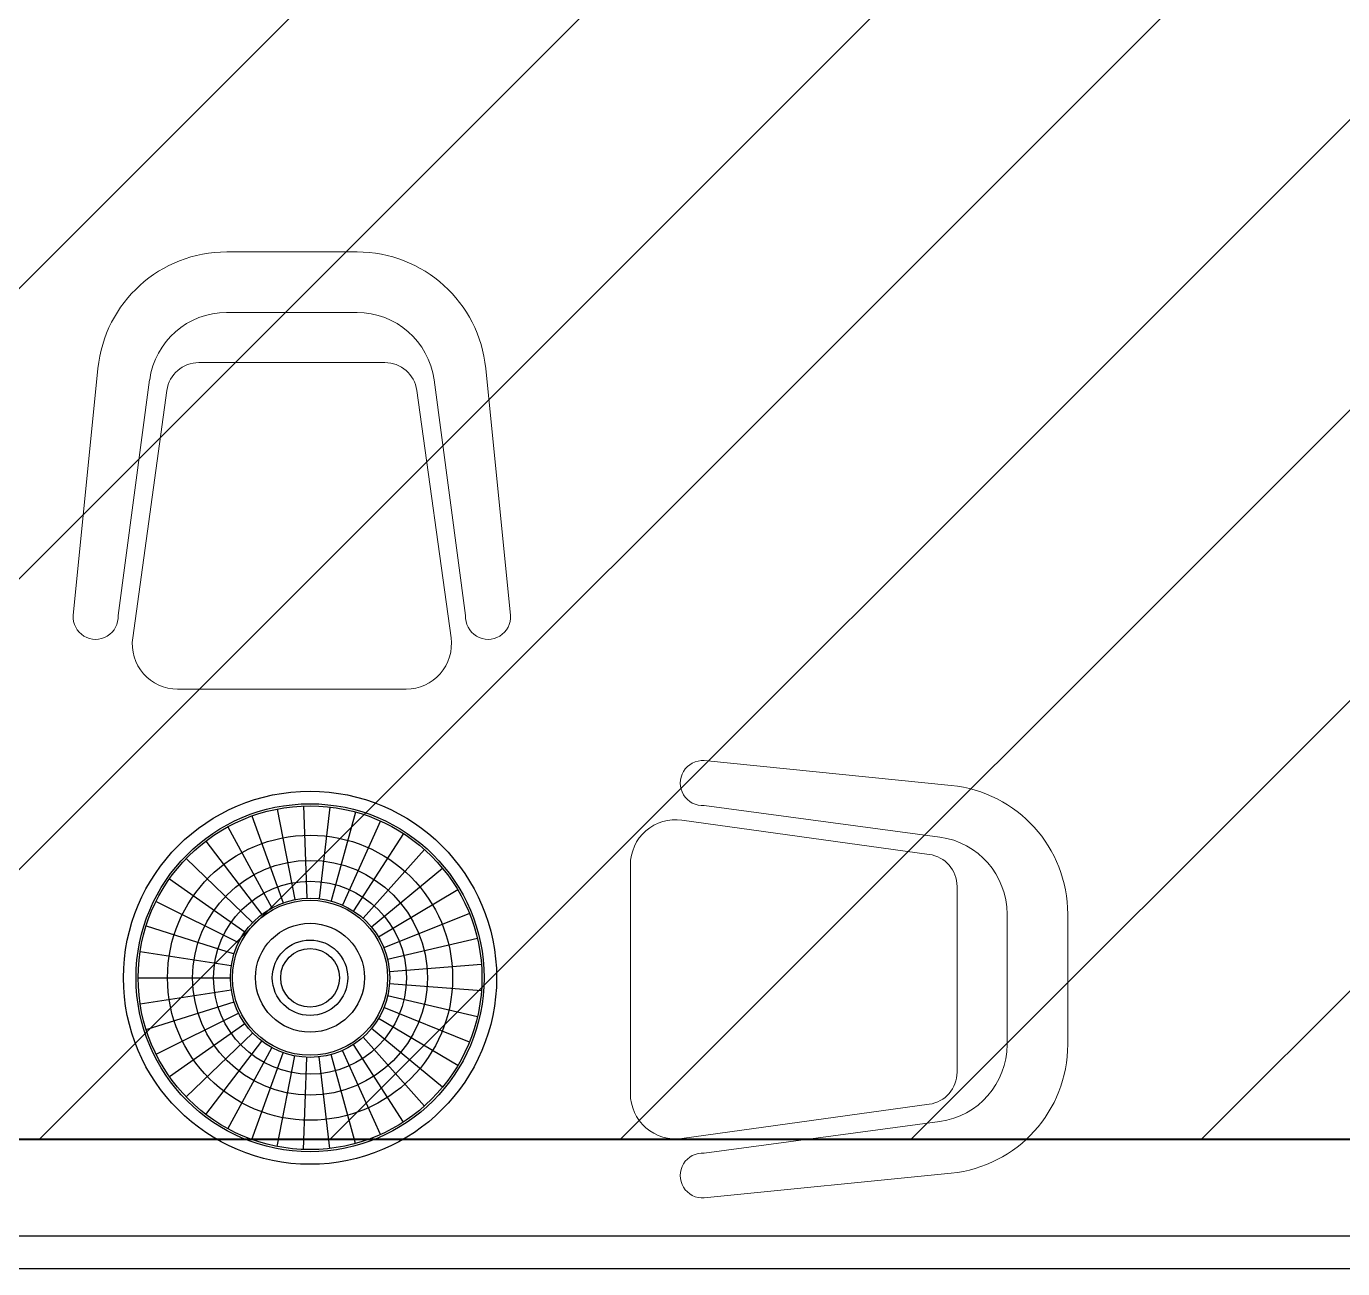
# Model space of a CAD drawing. Header units: millimetres. Extents: x 567392 to 582402, y 4512800 to 4518063.
# Drawn here: x 569327.1 to 569530.6, y 4512956.5 to 4513148.5 of the extents above; entities that cross this region are included whole.
import ezdxf

# ---------------------------------------------------------------- set-up
doc = ezdxf.new("R2010")
doc.units = ezdxf.units.MM
for name, color, linetype, lineweight in [('A-STRC-01', 2, 'Continuous', 40), ('a_8', 8, 'Continuous', 0), ('PENCERE', 140, 'Continuous', 25)]:
    doc.layers.add(name, color=color, linetype=linetype, lineweight=lineweight)
for name, color, linetype in [('ELK', 40, 'Continuous'), ('MOB', 43, 'Continuous'), ('TAR', 9, 'Continuous')]:
    doc.layers.add(name, color=color, linetype=linetype)
doc.layers.add('tefris', color=7, linetype='Continuous', lineweight=13, true_color=0x474747)

# ---------------------------------------------------------------- blocks, each defined once
blk = doc.blocks.new('4348-16')
at = {"layer": 'MOB'}
blk.add_circle((0, 0), 44.5, dxfattribs=at)
at = {"layer": 'TAR'}
for p, q in [((0, 41), (0, 19)), ((-12.37, 39.09), (-5.73, 18.11)), ((-6.26, 40.52), (-2.9, 18.78)), ((6.26, 40.52), (2.9, 18.78)), ((12.37, 39.09), (5.73, 18.11)), ((-18.19, 36.74), (-8.43, 17.03)), ((18.19, 36.74), (8.43, 17.03)), ((-23.59, 33.54), (-10.93, 15.54)), ((23.59, 33.54), (10.93, 15.54)), ((-28.43, 29.54), (-13.18, 13.69)), ((28.43, 29.54), (13.18, 13.69)), ((-32.61, 24.86), (-15.11, 11.52)), ((32.61, 24.86), (15.11, 11.52)), ((-36.02, 19.59), (-16.69, 9.08)), ((36.02, 19.59), (16.69, 9.08)), ((-38.59, 13.86), (-17.88, 6.42)), ((38.59, 13.86), (17.88, 6.42)), ((-40.25, 7.81), (-18.65, 3.62)), ((40.25, 7.81), (18.65, 3.62)), ((-40.97, 1.57), (-18.99, 0.73)), ((40.97, 1.57), (18.99, 0.73)), ((-40.73, -4.7), (-18.87, -2.18)), ((40.73, -4.7), (18.87, -2.18)), ((-39.53, -10.86), (-18.32, -5.03)), ((39.53, -10.86), (18.32, -5.03)), ((-37.41, -16.77), (-17.34, -7.77)), ((37.41, -16.77), (17.34, -7.77)), ((-34.41, -22.29), (-15.95, -10.33)), ((34.41, -22.29), (15.95, -10.33)), ((-30.61, -27.28), (-14.18, -12.64)), ((-26.09, -31.63), (-12.09, -14.66)), ((26.09, -31.63), (12.09, -14.66)), ((30.61, -27.28), (14.18, -12.64)), ((-20.95, -35.24), (-9.71, -16.33)), ((-15.33, -38.03), (-7.1, -17.62)), ((-9.34, -39.92), (-4.33, -18.5)), ((9.34, -39.92), (4.33, -18.5)), ((15.33, -38.03), (7.1, -17.62)), ((20.95, -35.24), (9.71, -16.33)), ((-3.14, -40.88), (-1.45, -18.94)), ((3.14, -40.88), (1.45, -18.94))]:
    blk.add_line(p, q, dxfattribs=at)
for radius in [41.5, 41, 34, 28, 23, 19, 18.5, 13, 9, 7]:
    blk.add_circle((0, 0), radius, dxfattribs=at)
blk = doc.blocks.new('KLA')
at = {"layer": 'tefris'}
for p, q in [((0, 0.676), (-0.1007, 0.676)), ((0, 0.676), (0.1007, 0.676)), ((0.003, 0.5823), (-0.1008, 0.5823)), ((-0.003, 0.5823), (0.1008, 0.5823)), ((-0.338, 0.114), (-0.2997, 0.496)), ((-0.1436, 0.505), (0, 0.505)), ((0.1436, 0.505), (0, 0.505)), ((0.338, 0.114), (0.2997, 0.496)), ((-0.2686, 0.114), (-0.2198, 0.4783)), ((0.2686, 0.114), (0.2198, 0.4783)), ((-0.246, 0.0796), (-0.1931, 0.4618)), ((0.246, 0.0796), (0.1931, 0.4618)), ((-0.1767, 0), (0.1767, 0))]:
    blk.add_line(p, q, dxfattribs=at)
for centre, radius, start, end in [((-0.1007, 0.476), 0.2, 90, 174.2721), ((0.1007, 0.476), 0.2, 5.7279, 90), ((-0.1008, 0.4623), 0.12, 90, 172.3616), ((0.1008, 0.4623), 0.12, 7.6384, 90), ((-0.1436, 0.455), 0.05, 90, 172.113), ((0.1436, 0.455), 0.05, 7.887, 90), ((-0.3033, 0.1119), 0.0348, 176.4222, 3.5778), ((0.3033, 0.1119), 0.0348, 176.4222, 3.5778), ((-0.1767, 0.07), 0.07, 172.113, 270), ((0.1767, 0.07), 0.07, 270, 7.887)]:
    blk.add_arc(centre, radius, start, end, dxfattribs=at)

msp = doc.modelspace()

# ---------------------------------------------------------------- hatches: boundary and pattern name
at = {"layer": 'a_8'}
h = msp.add_hatch(dxfattribs=at)
h.set_pattern_fill('ANSI31', color=256, scale=10, angle=-63.73146)
h.set_pattern_definition([(45, (568952.827, 4512555.28), (-22.45064, 22.45064), [])])
h.paths.add_polyline_path([(569239.802, 4512976.516), (570477.802, 4512976.516), (570477.802, 4513286.52), (569239.802, 4513286.52)])

# ---------------------------------------------------------------- linework, layer by layer
at = {"layer": 'A-STRC-01'}
msp.add_lwpolyline([(569239.802, 4513286.52), (569239.802, 4512976.516), (570477.802, 4512976.516), (570477.802, 4513286.52)], dxfattribs=at)
at = {"layer": 'PENCERE'}
for p, q in [((569760.48, 4512961.52), (569240.802, 4512961.52)), ((569760.48, 4512956.52), (569235.802, 4512956.52))]:
    msp.add_line(p, q, dxfattribs=at)

# ---------------------------------------------------------------- block references
at = {"xscale": -100, "yscale": 100, "zscale": 100}
msp.add_blockref('KLA', (569368.153, 4513046.083), dxfattribs=at)
at = {"xscale": -100, "yscale": 100, "zscale": 100, "rotation": 270}
msp.add_blockref('KLA', (569420.478, 4513001.251), dxfattribs=at)
at = {"layer": 'ELK', "xscale": 0.6480000000000001, "yscale": 0.6480000000000001, "zscale": 0.6480000000000001, "rotation": 90}
msp.add_blockref('4348-16', (569370.962, 4513001.488), dxfattribs=at)

doc.saveas('drawing.dxf')
